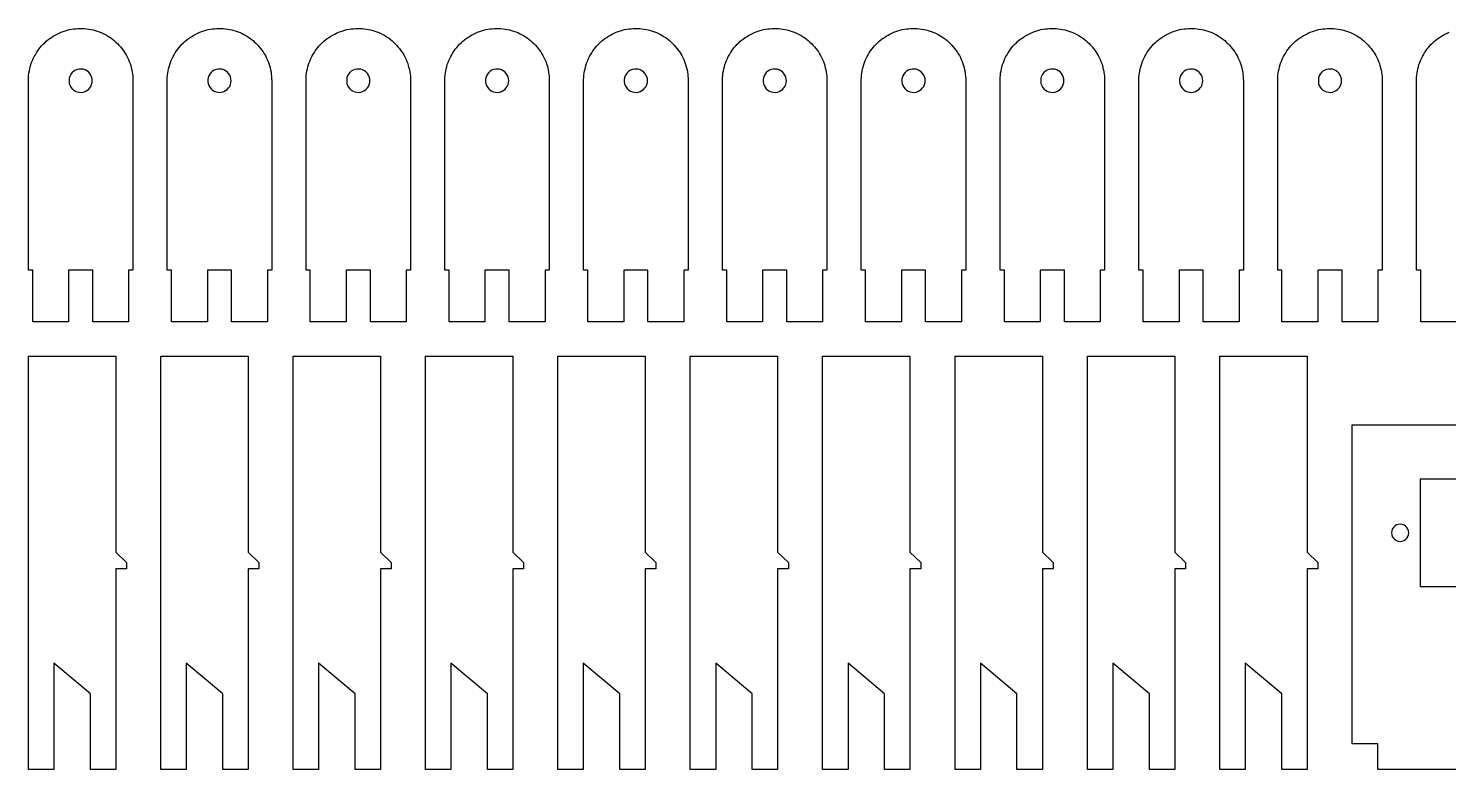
# Model space of a CAD drawing. Header units: metres. Extents: x 4 to 594, y 4 to 365.
# Drawn here: x 4 to 169.5, y 172.8 to 259.1 of the extents above; entities that cross this region are included whole.
import ezdxf

# ---------------------------------------------------------------- set-up
doc = ezdxf.new("R2010")
doc.units = ezdxf.units.M

msp = doc.modelspace()

# ---------------------------------------------------------------- linework, layer by layer
for points in [[(4, 253.12), (4, 253.16), (4.01, 253.41), (4.03, 253.66), (4.06, 253.91), (4.11, 254.16), (4.16, 254.41), (4.22, 254.66), (4.29, 254.9), (4.38, 255.14), (4.47, 255.38), (4.57, 255.61), (4.68, 255.83), (4.81, 256.06), (4.94, 256.27), (5.08, 256.49), (5.22, 256.69), (5.38, 256.89), (5.54, 257.08), (5.72, 257.27), (5.9, 257.45), (6.08, 257.62), (6.28, 257.78), (6.48, 257.93), (6.69, 258.08), (6.9, 258.22), (7.12, 258.35), (7.34, 258.46), (7.57, 258.57), (7.8, 258.67), (8.04, 258.76), (8.28, 258.84), (8.52, 258.92), (8.77, 258.98), (9.02, 259.03), (9.27, 259.06), (9.52, 259.09), (9.77, 259.11), (10.03, 259.12), (10.28, 259.12), (10.53, 259.1), (10.79, 259.08), (11.04, 259.05), (11.29, 259), (11.53, 258.95), (11.78, 258.88), (12.02, 258.81), (12.26, 258.72), (12.49, 258.63), (12.72, 258.52), (12.95, 258.41), (13.17, 258.28), (13.39, 258.15), (13.6, 258.01), (13.8, 257.86), (14, 257.7), (14.19, 257.53), (14.37, 257.36), (14.55, 257.18), (14.72, 256.99), (14.88, 256.79), (15.03, 256.59), (15.18, 256.38), (15.31, 256.17), (15.44, 255.95), (15.55, 255.72), (15.66, 255.49), (15.76, 255.26), (15.85, 255.02), (15.92, 254.78), (15.99, 254.53), (16.05, 254.29), (16.1, 254.04), (16.13, 253.79), (16.16, 253.54), (16.17, 253.28), (16.18, 253.03), (16.18, 230.94), (15.68, 230.94), (15.68, 224.94), (11.5, 224.94), (11.5, 230.94), (8.68, 230.94), (8.68, 224.94), (4.5, 224.94), (4.5, 230.94), (4, 230.94), (4, 253.12), (4, 253.12)], [(20.18, 253.12), (20.18, 253.16), (20.19, 253.41), (20.21, 253.66), (20.24, 253.91), (20.29, 254.16), (20.34, 254.41), (20.4, 254.66), (20.47, 254.9), (20.56, 255.14), (20.65, 255.38), (20.75, 255.61), (20.86, 255.83), (20.99, 256.06), (21.12, 256.27), (21.26, 256.49), (21.4, 256.69), (21.56, 256.89), (21.72, 257.08), (21.9, 257.27), (22.08, 257.45), (22.26, 257.62), (22.46, 257.78), (22.66, 257.93), (22.87, 258.08), (23.08, 258.22), (23.3, 258.35), (23.52, 258.46), (23.75, 258.57), (23.98, 258.67), (24.22, 258.76), (24.46, 258.84), (24.7, 258.92), (24.95, 258.98), (25.2, 259.03), (25.45, 259.06), (25.7, 259.09), (25.95, 259.11), (26.21, 259.12), (26.46, 259.12), (26.71, 259.1), (26.97, 259.08), (27.22, 259.05), (27.47, 259), (27.71, 258.95), (27.96, 258.88), (28.2, 258.81), (28.44, 258.72), (28.67, 258.63), (28.9, 258.52), (29.13, 258.41), (29.35, 258.28), (29.57, 258.15), (29.78, 258.01), (29.98, 257.86), (30.18, 257.7), (30.37, 257.53), (30.55, 257.36), (30.73, 257.18), (30.9, 256.99), (31.06, 256.79), (31.21, 256.59), (31.36, 256.38), (31.49, 256.17), (31.62, 255.95), (31.73, 255.72), (31.84, 255.49), (31.94, 255.26), (32.03, 255.02), (32.1, 254.78), (32.17, 254.53), (32.23, 254.29), (32.28, 254.04), (32.31, 253.79), (32.34, 253.54), (32.35, 253.28), (32.36, 253.03), (32.36, 230.94), (31.86, 230.94), (31.86, 224.94), (27.68, 224.94), (27.68, 230.94), (24.86, 230.94), (24.86, 224.94), (20.68, 224.94), (20.68, 230.94), (20.18, 230.94), (20.18, 253.12), (20.18, 253.12)], [(36.36, 253.12), (36.36, 253.16), (36.37, 253.41), (36.39, 253.66), (36.42, 253.91), (36.47, 254.16), (36.52, 254.41), (36.58, 254.66), (36.65, 254.9), (36.74, 255.14), (36.83, 255.38), (36.93, 255.61), (37.04, 255.83), (37.17, 256.06), (37.3, 256.27), (37.44, 256.49), (37.58, 256.69), (37.74, 256.89), (37.9, 257.08), (38.08, 257.27), (38.26, 257.45), (38.44, 257.62), (38.64, 257.78), (38.84, 257.93), (39.05, 258.08), (39.26, 258.22), (39.48, 258.35), (39.7, 258.46), (39.93, 258.57), (40.16, 258.67), (40.4, 258.76), (40.64, 258.84), (40.88, 258.92), (41.13, 258.98), (41.38, 259.03), (41.63, 259.06), (41.88, 259.09), (42.13, 259.11), (42.39, 259.12), (42.64, 259.12), (42.89, 259.1), (43.15, 259.08), (43.4, 259.05), (43.65, 259), (43.89, 258.95), (44.14, 258.88), (44.38, 258.81), (44.62, 258.72), (44.85, 258.63), (45.08, 258.52), (45.31, 258.41), (45.53, 258.28), (45.75, 258.15), (45.96, 258.01), (46.16, 257.86), (46.36, 257.7), (46.55, 257.53), (46.73, 257.36), (46.91, 257.18), (47.08, 256.99), (47.24, 256.79), (47.39, 256.59), (47.54, 256.38), (47.67, 256.17), (47.8, 255.95), (47.91, 255.72), (48.02, 255.49), (48.12, 255.26), (48.21, 255.02), (48.28, 254.78), (48.35, 254.53), (48.41, 254.29), (48.46, 254.04), (48.49, 253.79), (48.52, 253.54), (48.53, 253.28), (48.54, 253.03), (48.54, 230.94), (48.04, 230.94), (48.04, 224.94), (43.86, 224.94), (43.86, 230.94), (41.04, 230.94), (41.04, 224.94), (36.86, 224.94), (36.86, 230.94), (36.36, 230.94), (36.36, 253.12), (36.36, 253.12)], [(52.54, 253.12), (52.54, 253.16), (52.55, 253.41), (52.57, 253.66), (52.6, 253.91), (52.65, 254.16), (52.7, 254.41), (52.76, 254.66), (52.83, 254.9), (52.92, 255.14), (53.01, 255.38), (53.11, 255.61), (53.22, 255.83), (53.35, 256.06), (53.48, 256.27), (53.62, 256.49), (53.76, 256.69), (53.92, 256.89), (54.08, 257.08), (54.26, 257.27), (54.44, 257.45), (54.62, 257.62), (54.82, 257.78), (55.02, 257.93), (55.23, 258.08), (55.44, 258.22), (55.66, 258.35), (55.88, 258.46), (56.11, 258.57), (56.34, 258.67), (56.58, 258.76), (56.82, 258.84), (57.06, 258.92), (57.31, 258.98), (57.56, 259.03), (57.81, 259.06), (58.06, 259.09), (58.31, 259.11), (58.57, 259.12), (58.82, 259.12), (59.07, 259.1), (59.33, 259.08), (59.58, 259.05), (59.83, 259), (60.07, 258.95), (60.32, 258.88), (60.56, 258.81), (60.8, 258.72), (61.03, 258.63), (61.26, 258.52), (61.49, 258.41), (61.71, 258.28), (61.93, 258.15), (62.14, 258.01), (62.34, 257.86), (62.54, 257.7), (62.73, 257.53), (62.91, 257.36), (63.09, 257.18), (63.26, 256.99), (63.42, 256.79), (63.57, 256.59), (63.72, 256.38), (63.85, 256.17), (63.98, 255.95), (64.09, 255.72), (64.2, 255.49), (64.3, 255.26), (64.39, 255.02), (64.46, 254.78), (64.53, 254.53), (64.59, 254.29), (64.64, 254.04), (64.67, 253.79), (64.7, 253.54), (64.71, 253.28), (64.72, 253.03), (64.72, 230.94), (64.22, 230.94), (64.22, 224.94), (60.04, 224.94), (60.04, 230.94), (57.22, 230.94), (57.22, 224.94), (53.04, 224.94), (53.04, 230.94), (52.54, 230.94), (52.54, 253.12), (52.54, 253.12)], [(68.72, 253.12), (68.72, 253.16), (68.73, 253.41), (68.75, 253.66), (68.78, 253.91), (68.83, 254.16), (68.88, 254.41), (68.94, 254.66), (69.01, 254.9), (69.1, 255.14), (69.19, 255.38), (69.29, 255.61), (69.4, 255.83), (69.53, 256.06), (69.66, 256.27), (69.8, 256.49), (69.94, 256.69), (70.1, 256.89), (70.26, 257.08), (70.44, 257.27), (70.62, 257.45), (70.8, 257.62), (71, 257.78), (71.2, 257.93), (71.41, 258.08), (71.62, 258.22), (71.84, 258.35), (72.06, 258.46), (72.29, 258.57), (72.52, 258.67), (72.76, 258.76), (73, 258.84), (73.24, 258.92), (73.49, 258.98), (73.74, 259.03), (73.99, 259.06), (74.24, 259.09), (74.49, 259.11), (74.75, 259.12), (75, 259.12), (75.25, 259.1), (75.51, 259.08), (75.76, 259.05), (76.01, 259), (76.25, 258.95), (76.5, 258.88), (76.74, 258.81), (76.98, 258.72), (77.21, 258.63), (77.44, 258.52), (77.67, 258.41), (77.89, 258.28), (78.11, 258.15), (78.32, 258.01), (78.52, 257.86), (78.72, 257.7), (78.91, 257.53), (79.09, 257.36), (79.27, 257.18), (79.44, 256.99), (79.6, 256.79), (79.75, 256.59), (79.9, 256.38), (80.03, 256.17), (80.16, 255.95), (80.27, 255.72), (80.38, 255.49), (80.48, 255.26), (80.57, 255.02), (80.64, 254.78), (80.71, 254.53), (80.77, 254.29), (80.82, 254.04), (80.85, 253.79), (80.88, 253.54), (80.89, 253.28), (80.9, 253.03), (80.9, 230.94), (80.4, 230.94), (80.4, 224.94), (76.22, 224.94), (76.22, 230.94), (73.4, 230.94), (73.4, 224.94), (69.22, 224.94), (69.22, 230.94), (68.72, 230.94), (68.72, 253.12), (68.72, 253.12)], [(84.9, 253.12), (84.9, 253.16), (84.91, 253.41), (84.93, 253.66), (84.96, 253.91), (85.01, 254.16), (85.06, 254.41), (85.12, 254.66), (85.19, 254.9), (85.28, 255.14), (85.37, 255.38), (85.47, 255.61), (85.58, 255.83), (85.71, 256.06), (85.84, 256.27), (85.98, 256.49), (86.12, 256.69), (86.28, 256.89), (86.44, 257.08), (86.62, 257.27), (86.8, 257.45), (86.98, 257.62), (87.18, 257.78), (87.38, 257.93), (87.59, 258.08), (87.8, 258.22), (88.02, 258.35), (88.24, 258.46), (88.47, 258.57), (88.7, 258.67), (88.94, 258.76), (89.18, 258.84), (89.42, 258.92), (89.67, 258.98), (89.92, 259.03), (90.17, 259.06), (90.42, 259.09), (90.67, 259.11), (90.93, 259.12), (91.18, 259.12), (91.43, 259.1), (91.69, 259.08), (91.94, 259.05), (92.19, 259), (92.43, 258.95), (92.68, 258.88), (92.92, 258.81), (93.16, 258.72), (93.39, 258.63), (93.62, 258.52), (93.85, 258.41), (94.07, 258.28), (94.29, 258.15), (94.5, 258.01), (94.7, 257.86), (94.9, 257.7), (95.09, 257.53), (95.27, 257.36), (95.45, 257.18), (95.62, 256.99), (95.78, 256.79), (95.93, 256.59), (96.08, 256.38), (96.21, 256.17), (96.34, 255.95), (96.45, 255.72), (96.56, 255.49), (96.66, 255.26), (96.75, 255.02), (96.82, 254.78), (96.89, 254.53), (96.95, 254.29), (97, 254.04), (97.03, 253.79), (97.06, 253.54), (97.07, 253.28), (97.08, 253.03), (97.08, 230.94), (96.58, 230.94), (96.58, 224.94), (92.4, 224.94), (92.4, 230.94), (89.58, 230.94), (89.58, 224.94), (85.4, 224.94), (85.4, 230.94), (84.9, 230.94), (84.9, 253.12), (84.9, 253.12)], [(101.08, 253.12), (101.08, 253.16), (101.09, 253.41), (101.11, 253.66), (101.14, 253.91), (101.19, 254.16), (101.24, 254.41), (101.3, 254.66), (101.37, 254.9), (101.46, 255.14), (101.55, 255.38), (101.65, 255.61), (101.76, 255.83), (101.89, 256.06), (102.02, 256.27), (102.16, 256.49), (102.3, 256.69), (102.46, 256.89), (102.62, 257.08), (102.8, 257.27), (102.98, 257.45), (103.16, 257.62), (103.36, 257.78), (103.56, 257.93), (103.77, 258.08), (103.98, 258.22), (104.2, 258.35), (104.42, 258.46), (104.65, 258.57), (104.88, 258.67), (105.12, 258.76), (105.36, 258.84), (105.6, 258.92), (105.85, 258.98), (106.1, 259.03), (106.35, 259.06), (106.6, 259.09), (106.85, 259.11), (107.11, 259.12), (107.36, 259.12), (107.61, 259.1), (107.87, 259.08), (108.12, 259.05), (108.37, 259), (108.61, 258.95), (108.86, 258.88), (109.1, 258.81), (109.34, 258.72), (109.57, 258.63), (109.8, 258.52), (110.03, 258.41), (110.25, 258.28), (110.47, 258.15), (110.68, 258.01), (110.88, 257.86), (111.08, 257.7), (111.27, 257.53), (111.45, 257.36), (111.63, 257.18), (111.8, 256.99), (111.96, 256.79), (112.11, 256.59), (112.26, 256.38), (112.39, 256.17), (112.52, 255.95), (112.63, 255.72), (112.74, 255.49), (112.84, 255.26), (112.93, 255.02), (113, 254.78), (113.07, 254.53), (113.13, 254.29), (113.18, 254.04), (113.21, 253.79), (113.24, 253.54), (113.25, 253.28), (113.26, 253.03), (113.26, 230.94), (112.76, 230.94), (112.76, 224.94), (108.58, 224.94), (108.58, 230.94), (105.76, 230.94), (105.76, 224.94), (101.58, 224.94), (101.58, 230.94), (101.08, 230.94), (101.08, 253.12), (101.08, 253.12)], [(117.26, 253.12), (117.26, 253.16), (117.27, 253.41), (117.29, 253.66), (117.32, 253.91), (117.37, 254.16), (117.42, 254.41), (117.48, 254.66), (117.55, 254.9), (117.64, 255.14), (117.73, 255.38), (117.83, 255.61), (117.94, 255.83), (118.07, 256.06), (118.2, 256.27), (118.34, 256.49), (118.48, 256.69), (118.64, 256.89), (118.8, 257.08), (118.98, 257.27), (119.16, 257.45), (119.34, 257.62), (119.54, 257.78), (119.74, 257.93), (119.95, 258.08), (120.16, 258.22), (120.38, 258.35), (120.6, 258.46), (120.83, 258.57), (121.06, 258.67), (121.3, 258.76), (121.54, 258.84), (121.78, 258.92), (122.03, 258.98), (122.28, 259.03), (122.53, 259.06), (122.78, 259.09), (123.03, 259.11), (123.29, 259.12), (123.54, 259.12), (123.79, 259.1), (124.05, 259.08), (124.3, 259.05), (124.55, 259), (124.79, 258.95), (125.04, 258.88), (125.28, 258.81), (125.52, 258.72), (125.75, 258.63), (125.98, 258.52), (126.21, 258.41), (126.43, 258.28), (126.65, 258.15), (126.86, 258.01), (127.06, 257.86), (127.26, 257.7), (127.45, 257.53), (127.63, 257.36), (127.81, 257.18), (127.98, 256.99), (128.14, 256.79), (128.29, 256.59), (128.44, 256.38), (128.57, 256.17), (128.7, 255.95), (128.81, 255.72), (128.92, 255.49), (129.02, 255.26), (129.11, 255.02), (129.18, 254.78), (129.25, 254.53), (129.31, 254.29), (129.36, 254.04), (129.39, 253.79), (129.42, 253.54), (129.43, 253.28), (129.44, 253.03), (129.44, 230.94), (128.94, 230.94), (128.94, 224.94), (124.76, 224.94), (124.76, 230.94), (121.94, 230.94), (121.94, 224.94), (117.76, 224.94), (117.76, 230.94), (117.26, 230.94), (117.26, 253.12), (117.26, 253.12)], [(133.44, 253.12), (133.44, 253.16), (133.45, 253.41), (133.47, 253.66), (133.5, 253.91), (133.55, 254.16), (133.6, 254.41), (133.66, 254.66), (133.73, 254.9), (133.82, 255.14), (133.91, 255.38), (134.01, 255.61), (134.12, 255.83), (134.25, 256.06), (134.38, 256.27), (134.52, 256.49), (134.66, 256.69), (134.82, 256.89), (134.98, 257.08), (135.16, 257.27), (135.34, 257.45), (135.52, 257.62), (135.72, 257.78), (135.92, 257.93), (136.13, 258.08), (136.34, 258.22), (136.56, 258.35), (136.78, 258.46), (137.01, 258.57), (137.24, 258.67), (137.48, 258.76), (137.72, 258.84), (137.96, 258.92), (138.21, 258.98), (138.46, 259.03), (138.71, 259.06), (138.96, 259.09), (139.21, 259.11), (139.47, 259.12), (139.72, 259.12), (139.97, 259.1), (140.23, 259.08), (140.48, 259.05), (140.73, 259), (140.97, 258.95), (141.22, 258.88), (141.46, 258.81), (141.7, 258.72), (141.93, 258.63), (142.16, 258.52), (142.39, 258.41), (142.61, 258.28), (142.83, 258.15), (143.04, 258.01), (143.24, 257.86), (143.44, 257.7), (143.63, 257.53), (143.81, 257.36), (143.99, 257.18), (144.16, 256.99), (144.32, 256.79), (144.47, 256.59), (144.62, 256.38), (144.75, 256.17), (144.88, 255.95), (144.99, 255.72), (145.1, 255.49), (145.2, 255.26), (145.29, 255.02), (145.36, 254.78), (145.43, 254.53), (145.49, 254.29), (145.54, 254.04), (145.57, 253.79), (145.6, 253.54), (145.61, 253.28), (145.62, 253.03), (145.62, 230.94), (145.12, 230.94), (145.12, 224.94), (140.94, 224.94), (140.94, 230.94), (138.12, 230.94), (138.12, 224.94), (133.94, 224.94), (133.94, 230.94), (133.44, 230.94), (133.44, 253.12), (133.44, 253.12)], [(149.62, 253.12), (149.62, 253.16), (149.63, 253.41), (149.65, 253.66), (149.68, 253.91), (149.73, 254.16), (149.78, 254.41), (149.84, 254.66), (149.91, 254.9), (150, 255.14), (150.09, 255.38), (150.19, 255.61), (150.3, 255.83), (150.43, 256.06), (150.56, 256.27), (150.7, 256.49), (150.84, 256.69), (151, 256.89), (151.16, 257.08), (151.34, 257.27), (151.52, 257.45), (151.7, 257.62), (151.9, 257.78), (152.1, 257.93), (152.31, 258.08), (152.52, 258.22), (152.74, 258.35), (152.96, 258.46), (153.19, 258.57), (153.42, 258.67), (153.66, 258.76), (153.9, 258.84), (154.14, 258.92), (154.39, 258.98), (154.64, 259.03), (154.89, 259.06), (155.14, 259.09), (155.39, 259.11), (155.65, 259.12), (155.9, 259.12), (156.15, 259.1), (156.41, 259.08), (156.66, 259.05), (156.91, 259), (157.15, 258.95), (157.4, 258.88), (157.64, 258.81), (157.88, 258.72), (158.11, 258.63), (158.34, 258.52), (158.57, 258.41), (158.79, 258.28), (159.01, 258.15), (159.22, 258.01), (159.42, 257.86), (159.62, 257.7), (159.81, 257.53), (159.99, 257.36), (160.17, 257.18), (160.34, 256.99), (160.5, 256.79), (160.65, 256.59), (160.8, 256.38), (160.93, 256.17), (161.06, 255.95), (161.17, 255.72), (161.28, 255.49), (161.38, 255.26), (161.47, 255.02), (161.54, 254.78), (161.61, 254.53), (161.67, 254.29), (161.72, 254.04), (161.75, 253.79), (161.78, 253.54), (161.79, 253.28), (161.8, 253.03), (161.8, 230.94), (161.3, 230.94), (161.3, 224.94), (157.12, 224.94), (157.12, 230.94), (154.3, 230.94), (154.3, 224.94), (150.12, 224.94), (150.12, 230.94), (149.62, 230.94), (149.62, 253.12), (149.62, 253.12)], [(9.92, 251.68), (10.15, 251.67), (10.38, 251.7), (10.6, 251.77), (10.8, 251.87), (10.99, 252.01), (11.15, 252.18), (11.28, 252.37), (11.37, 252.58), (11.43, 252.8), (11.45, 253.03), (11.43, 253.26), (11.37, 253.48), (11.28, 253.69), (11.15, 253.88), (10.99, 254.05), (10.8, 254.19), (10.6, 254.29), (10.38, 254.36), (10.15, 254.39), (9.92, 254.38), (9.69, 254.33), (9.48, 254.24), (9.28, 254.12), (9.11, 253.97), (8.96, 253.79), (8.85, 253.59), (8.77, 253.37), (8.74, 253.15), (8.74, 252.91), (8.77, 252.69), (8.85, 252.47), (8.96, 252.27), (9.11, 252.09), (9.28, 251.94), (9.48, 251.82), (9.69, 251.73), (9.92, 251.68)], [(26.1, 251.68), (26.33, 251.67), (26.56, 251.7), (26.78, 251.77), (26.98, 251.87), (27.17, 252.01), (27.33, 252.18), (27.46, 252.37), (27.55, 252.58), (27.61, 252.8), (27.63, 253.03), (27.61, 253.26), (27.55, 253.48), (27.46, 253.69), (27.33, 253.88), (27.17, 254.05), (26.98, 254.19), (26.78, 254.29), (26.56, 254.36), (26.33, 254.39), (26.1, 254.38), (25.87, 254.33), (25.66, 254.24), (25.46, 254.12), (25.29, 253.97), (25.14, 253.79), (25.03, 253.59), (24.95, 253.37), (24.92, 253.15), (24.92, 252.91), (24.95, 252.69), (25.03, 252.47), (25.14, 252.27), (25.29, 252.09), (25.46, 251.94), (25.66, 251.82), (25.87, 251.73), (26.1, 251.68)], [(42.28, 251.68), (42.51, 251.67), (42.74, 251.7), (42.96, 251.77), (43.16, 251.87), (43.35, 252.01), (43.51, 252.18), (43.64, 252.37), (43.73, 252.58), (43.79, 252.8), (43.81, 253.03), (43.79, 253.26), (43.73, 253.48), (43.64, 253.69), (43.51, 253.88), (43.35, 254.05), (43.16, 254.19), (42.96, 254.29), (42.74, 254.36), (42.51, 254.39), (42.28, 254.38), (42.05, 254.33), (41.84, 254.24), (41.64, 254.12), (41.47, 253.97), (41.32, 253.79), (41.21, 253.59), (41.13, 253.37), (41.1, 253.15), (41.1, 252.91), (41.13, 252.69), (41.21, 252.47), (41.32, 252.27), (41.47, 252.09), (41.64, 251.94), (41.84, 251.82), (42.05, 251.73), (42.28, 251.68)], [(58.46, 251.68), (58.69, 251.67), (58.92, 251.7), (59.14, 251.77), (59.34, 251.87), (59.53, 252.01), (59.69, 252.18), (59.82, 252.37), (59.91, 252.58), (59.97, 252.8), (59.99, 253.03), (59.97, 253.26), (59.91, 253.48), (59.82, 253.69), (59.69, 253.88), (59.53, 254.05), (59.34, 254.19), (59.14, 254.29), (58.92, 254.36), (58.69, 254.39), (58.46, 254.38), (58.23, 254.33), (58.02, 254.24), (57.82, 254.12), (57.65, 253.97), (57.5, 253.79), (57.39, 253.59), (57.31, 253.37), (57.28, 253.15), (57.28, 252.91), (57.31, 252.69), (57.39, 252.47), (57.5, 252.27), (57.65, 252.09), (57.82, 251.94), (58.02, 251.82), (58.23, 251.73), (58.46, 251.68)], [(74.64, 251.68), (74.87, 251.67), (75.1, 251.7), (75.32, 251.77), (75.52, 251.87), (75.71, 252.01), (75.87, 252.18), (76, 252.37), (76.09, 252.58), (76.15, 252.8), (76.17, 253.03), (76.15, 253.26), (76.09, 253.48), (76, 253.69), (75.87, 253.88), (75.71, 254.05), (75.52, 254.19), (75.32, 254.29), (75.1, 254.36), (74.87, 254.39), (74.64, 254.38), (74.41, 254.33), (74.2, 254.24), (74, 254.12), (73.83, 253.97), (73.68, 253.79), (73.57, 253.59), (73.49, 253.37), (73.46, 253.15), (73.46, 252.91), (73.49, 252.69), (73.57, 252.47), (73.68, 252.27), (73.83, 252.09), (74, 251.94), (74.2, 251.82), (74.41, 251.73), (74.64, 251.68)], [(90.82, 251.68), (91.05, 251.67), (91.28, 251.7), (91.5, 251.77), (91.7, 251.87), (91.89, 252.01), (92.05, 252.18), (92.18, 252.37), (92.27, 252.58), (92.33, 252.8), (92.35, 253.03), (92.33, 253.26), (92.27, 253.48), (92.18, 253.69), (92.05, 253.88), (91.89, 254.05), (91.7, 254.19), (91.5, 254.29), (91.28, 254.36), (91.05, 254.39), (90.82, 254.38), (90.59, 254.33), (90.38, 254.24), (90.18, 254.12), (90.01, 253.97), (89.86, 253.79), (89.75, 253.59), (89.67, 253.37), (89.64, 253.15), (89.64, 252.91), (89.67, 252.69), (89.75, 252.47), (89.86, 252.27), (90.01, 252.09), (90.18, 251.94), (90.38, 251.82), (90.59, 251.73), (90.82, 251.68)], [(107, 251.68), (107.23, 251.67), (107.46, 251.7), (107.68, 251.77), (107.88, 251.87), (108.07, 252.01), (108.23, 252.18), (108.36, 252.37), (108.45, 252.58), (108.51, 252.8), (108.53, 253.03), (108.51, 253.26), (108.45, 253.48), (108.36, 253.69), (108.23, 253.88), (108.07, 254.05), (107.88, 254.19), (107.68, 254.29), (107.46, 254.36), (107.23, 254.39), (107, 254.38), (106.77, 254.33), (106.56, 254.24), (106.36, 254.12), (106.19, 253.97), (106.04, 253.79), (105.93, 253.59), (105.85, 253.37), (105.82, 253.15), (105.82, 252.91), (105.85, 252.69), (105.93, 252.47), (106.04, 252.27), (106.19, 252.09), (106.36, 251.94), (106.56, 251.82), (106.77, 251.73), (107, 251.68)], [(123.18, 251.68), (123.41, 251.67), (123.64, 251.7), (123.86, 251.77), (124.06, 251.87), (124.25, 252.01), (124.41, 252.18), (124.54, 252.37), (124.63, 252.58), (124.69, 252.8), (124.71, 253.03), (124.69, 253.26), (124.63, 253.48), (124.54, 253.69), (124.41, 253.88), (124.25, 254.05), (124.06, 254.19), (123.86, 254.29), (123.64, 254.36), (123.41, 254.39), (123.18, 254.38), (122.95, 254.33), (122.74, 254.24), (122.54, 254.12), (122.37, 253.97), (122.22, 253.79), (122.11, 253.59), (122.03, 253.37), (122, 253.15), (122, 252.91), (122.03, 252.69), (122.11, 252.47), (122.22, 252.27), (122.37, 252.09), (122.54, 251.94), (122.74, 251.82), (122.95, 251.73), (123.18, 251.68)], [(139.36, 251.68), (139.59, 251.67), (139.82, 251.7), (140.04, 251.77), (140.24, 251.87), (140.43, 252.01), (140.59, 252.18), (140.72, 252.37), (140.81, 252.58), (140.87, 252.8), (140.89, 253.03), (140.87, 253.26), (140.81, 253.48), (140.72, 253.69), (140.59, 253.88), (140.43, 254.05), (140.24, 254.19), (140.04, 254.29), (139.82, 254.36), (139.59, 254.39), (139.36, 254.38), (139.13, 254.33), (138.92, 254.24), (138.72, 254.12), (138.55, 253.97), (138.4, 253.79), (138.29, 253.59), (138.21, 253.37), (138.18, 253.15), (138.18, 252.91), (138.21, 252.69), (138.29, 252.47), (138.4, 252.27), (138.55, 252.09), (138.72, 251.94), (138.92, 251.82), (139.13, 251.73), (139.36, 251.68)], [(155.54, 251.68), (155.77, 251.67), (156, 251.7), (156.22, 251.77), (156.42, 251.87), (156.61, 252.01), (156.77, 252.18), (156.9, 252.37), (156.99, 252.58), (157.05, 252.8), (157.07, 253.03), (157.05, 253.26), (156.99, 253.48), (156.9, 253.69), (156.77, 253.88), (156.61, 254.05), (156.42, 254.19), (156.22, 254.29), (156, 254.36), (155.77, 254.39), (155.54, 254.38), (155.31, 254.33), (155.1, 254.24), (154.9, 254.12), (154.73, 253.97), (154.58, 253.79), (154.47, 253.59), (154.39, 253.37), (154.36, 253.15), (154.36, 252.91), (154.39, 252.69), (154.47, 252.47), (154.58, 252.27), (154.73, 252.09), (154.9, 251.94), (155.1, 251.82), (155.31, 251.73), (155.54, 251.68)], [(14.18, 196.16), (14.18, 172.76), (11.22, 172.76), (11.22, 181.59), (6.96, 185.17), (6.96, 172.76), (4, 172.76), (4, 220.94), (14.18, 220.94), (14.18, 198.08), (15.43, 196.89), (15.43, 196.16), (14.18, 196.16)], [(29.61, 196.16), (29.61, 172.76), (26.65, 172.76), (26.65, 181.59), (22.39, 185.17), (22.39, 172.76), (19.43, 172.76), (19.43, 220.94), (29.61, 220.94), (29.61, 198.08), (30.86, 196.89), (30.86, 196.16), (29.61, 196.16)], [(45.04, 196.16), (45.04, 172.76), (42.08, 172.76), (42.08, 181.59), (37.82, 185.17), (37.82, 172.76), (34.86, 172.76), (34.86, 220.94), (45.04, 220.94), (45.04, 198.08), (46.29, 196.89), (46.29, 196.16), (45.04, 196.16)], [(60.47, 196.16), (60.47, 172.76), (57.51, 172.76), (57.51, 181.59), (53.25, 185.17), (53.25, 172.76), (50.29, 172.76), (50.29, 220.94), (60.47, 220.94), (60.47, 198.08), (61.72, 196.89), (61.72, 196.16), (60.47, 196.16)], [(75.9, 196.16), (75.9, 172.76), (72.94, 172.76), (72.94, 181.59), (68.68, 185.17), (68.68, 172.76), (65.72, 172.76), (65.72, 220.94), (75.9, 220.94), (75.9, 198.08), (77.15, 196.89), (77.15, 196.16), (75.9, 196.16)], [(91.33, 196.16), (91.33, 172.76), (88.37, 172.76), (88.37, 181.59), (84.11, 185.17), (84.11, 172.76), (81.15, 172.76), (81.15, 220.94), (91.33, 220.94), (91.33, 198.08), (92.58, 196.89), (92.58, 196.16), (91.33, 196.16)], [(106.76, 196.16), (106.76, 172.76), (103.8, 172.76), (103.8, 181.59), (99.54, 185.17), (99.54, 172.76), (96.58, 172.76), (96.58, 220.94), (106.76, 220.94), (106.76, 198.08), (108.01, 196.89), (108.01, 196.16), (106.76, 196.16)], [(122.19, 196.16), (122.19, 172.76), (119.23, 172.76), (119.23, 181.59), (114.97, 185.17), (114.97, 172.76), (112.01, 172.76), (112.01, 220.94), (122.19, 220.94), (122.19, 198.08), (123.44, 196.89), (123.44, 196.16), (122.19, 196.16)], [(137.62, 196.16), (137.62, 172.76), (134.66, 172.76), (134.66, 181.59), (130.4, 185.17), (130.4, 172.76), (127.44, 172.76), (127.44, 220.94), (137.62, 220.94), (137.62, 198.08), (138.87, 196.89), (138.87, 196.16), (137.62, 196.16)], [(153.05, 196.16), (153.05, 172.76), (150.09, 172.76), (150.09, 181.59), (145.83, 185.17), (145.83, 172.76), (142.87, 172.76), (142.87, 220.94), (153.05, 220.94), (153.05, 198.08), (154.3, 196.89), (154.3, 196.16), (153.05, 196.16)], [(171.48, 175.76), (171.48, 172.76), (161.3, 172.76), (161.3, 175.76), (158.3, 175.76), (158.3, 212.94), (306.48, 212.94), (306.48, 175.76), (305.48, 175.76), (305.48, 172.76), (295.3, 172.76), (295.3, 175.76), (257.48, 175.76), (257.48, 172.76), (247.3, 172.76), (247.3, 175.76), (219.48, 175.76), (219.48, 172.76), (209.3, 172.76), (209.3, 175.76), (171.48, 175.76)], [(166.23, 194.09), (189.35, 194.09), (189.35, 206.61), (166.23, 206.61), (166.23, 194.09)], [(163.67, 199.37), (163.89, 199.34), (164.11, 199.37), (164.33, 199.44), (164.52, 199.56), (164.68, 199.72), (164.8, 199.91), (164.87, 200.13), (164.9, 200.35), (164.87, 200.57), (164.8, 200.79), (164.68, 200.98), (164.52, 201.14), (164.33, 201.26), (164.11, 201.33), (163.89, 201.36), (163.67, 201.33), (163.45, 201.26), (163.26, 201.14), (163.1, 200.98), (162.98, 200.79), (162.91, 200.57), (162.88, 200.35), (162.91, 200.13), (162.98, 199.91), (163.1, 199.72), (163.26, 199.56), (163.45, 199.44), (163.67, 199.37)]]:
    msp.add_lwpolyline(points, close=True)
msp.add_lwpolyline([(170.48, 224.94), (166.3, 224.94), (166.3, 230.94), (165.8, 230.94), (165.8, 253.12), (165.8, 253.12), (165.8, 253.12), (165.8, 253.16), (165.81, 253.41), (165.83, 253.66), (165.86, 253.91), (165.91, 254.16), (165.96, 254.41), (166.02, 254.66), (166.09, 254.9), (166.18, 255.14), (166.27, 255.38), (166.37, 255.61), (166.48, 255.83), (166.61, 256.06), (166.74, 256.27), (166.88, 256.49), (167.02, 256.69), (167.18, 256.89), (167.34, 257.08), (167.52, 257.27), (167.7, 257.45), (167.88, 257.62), (168.08, 257.78), (168.28, 257.93), (168.49, 258.08), (168.7, 258.22), (168.92, 258.35), (169.14, 258.46), (169.37, 258.57), (169.6, 258.67)])

doc.saveas('drawing.dxf')
